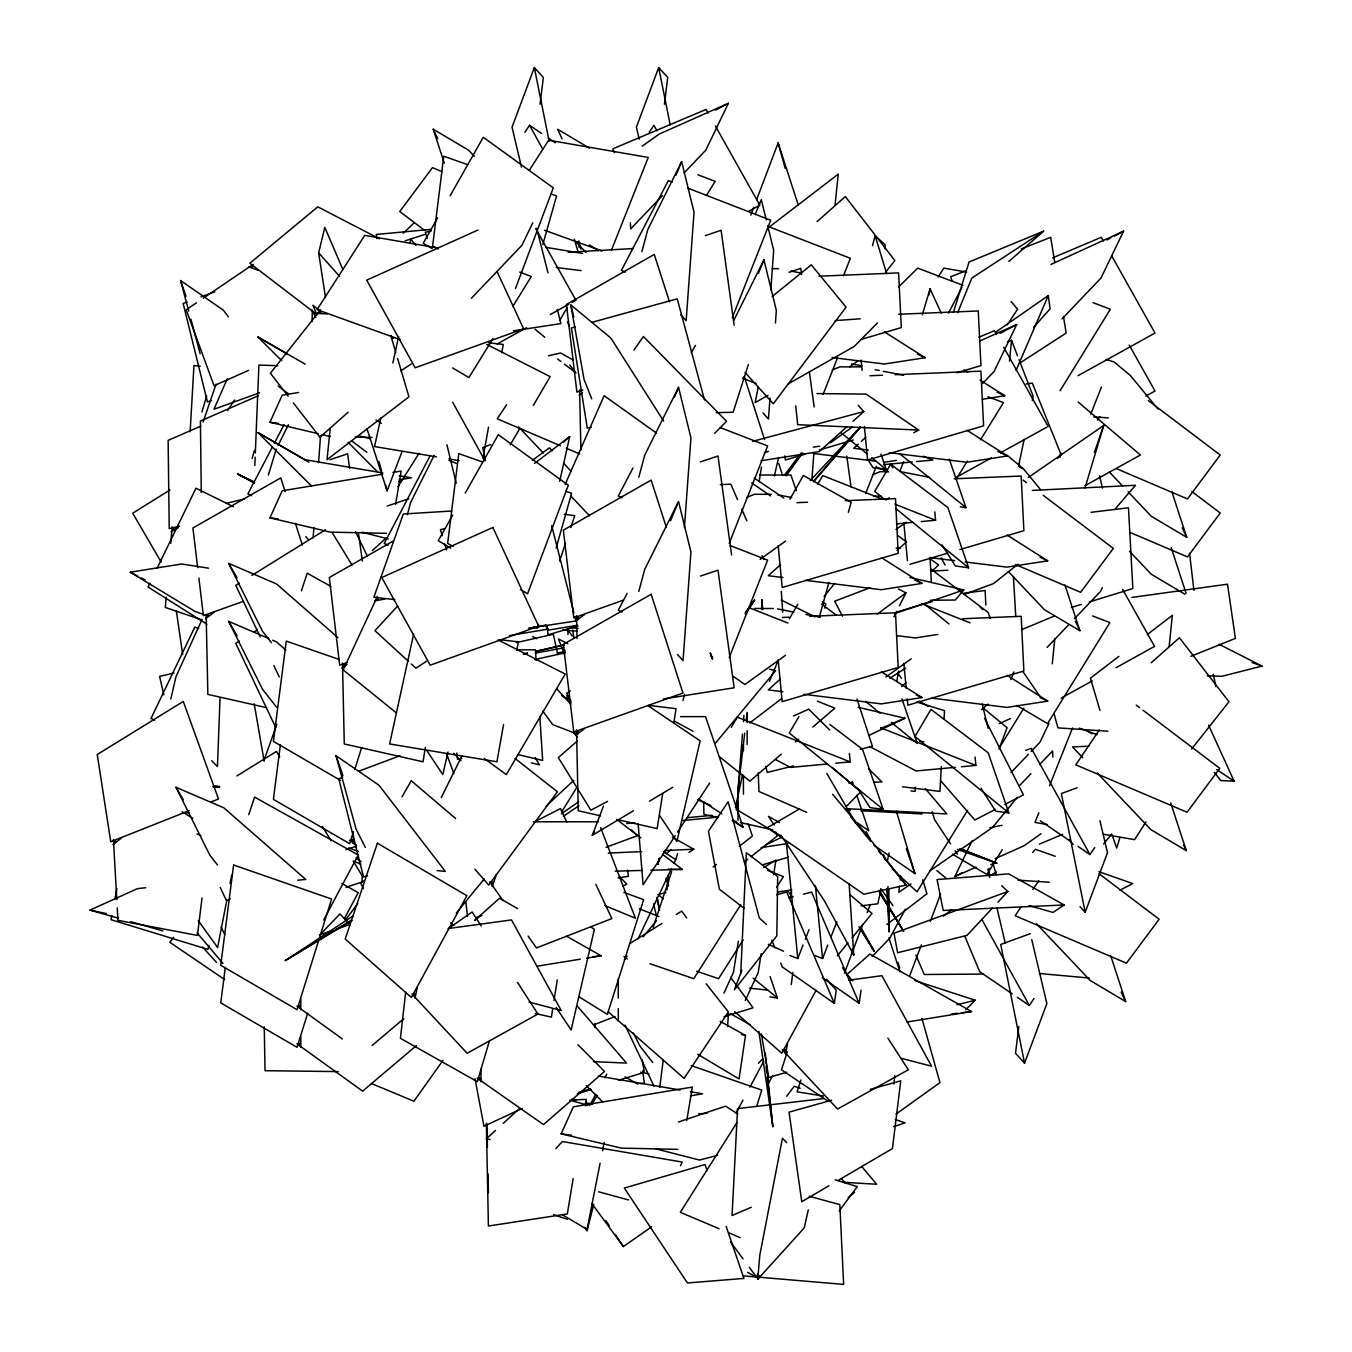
<?xml version="1.0" encoding="UTF-8"?>
<svg xmlns="http://www.w3.org/2000/svg" width="1352" height="1352" viewBox="0 0 1352 1352"><rect width="100%" height="100%" fill="white"/><g stroke="black" fill="none" stroke-linecap="round" stroke-linejoin="round"><path stroke-width="1.5" d="M300.837 1036.866L300.803 1047.31L299.569 1043.271M300.837 999.246L300.803 1009.691L299.569 1005.651M353.497 835.384L353.464 843.732L352.23 839.71M352.01 920.509L285.289 960.562L353.142 915.879M567.975 634.544L568.009 628.477M312.109 321.607L312.312 311.112M362.201 875.792L362.066 882.028L346.027 887.267M884.968 248.836L885.087 244.678L875.133 235.755L872.496 245.675M492.432 882.129L492.28 886.354L496.387 874.524M220.055 697.581L217.452 766.584L211.689 760.72M254.818 465.544L255.156 457.162M255.325 452.988L258.908 365.091L277.853 365.716M740.761 973.187L746.355 852.74L777.687 876.535L776.808 935.854L734.373 989.85L741.842 970.313M190.142 431.778L193.961 365.53L200.214 366.291M915.355 787.27L915.118 791.41L910.961 790.903M941.33 766.567L939.91 791.41L902.511 786.779M944.034 718.926L944.507 710.645L916.74 702.043M594.846 1027.588L595.117 1023.413M727.579 1026.405L728.441 1013.882M313.106 537.944L313.867 527.5M318.565 462.807L320.542 435.665M684.416 527.635L690.94 437.879L678.552 387.331L644.718 455.185L638.803 477.273M770.809 289.903L773.682 250.238L767.75 225.987M769.981 398.096L768.46 418.968L762.917 412.901M775.44 322.959L776.335 310.436L763.948 259.888L733.882 320.204M811.91 480.011L813.887 452.886M738.023 820.309L737.955 790.667L742.451 734.17M743.448 721.613L743.955 715.343M166.195 597.094L165.299 607.437L200.654 619.486M170.774 543.301L172.177 526.756M808.293 1209.854L804.237 1227.886L757.728 1279.313L759.807 1255.197L782.453 1138.232L786.695 1142.677M666.992 889.988L668.26 875.504M1009.454 361.153L1011.549 340.349L1007.629 341.853M1052.262 663.866L1054.813 638.719M330.192 428.753L327.015 459.68L408.946 396.829L397.623 358.567M835.063 205.048L838.24 174.138L768.02 227.998M1169.176 646.256L1172.353 615.329L1147.273 634.578M899.502 886.202L898.843 892.32L910.978 883.904M900.162 880.101L900.601 876.028M405.668 992.3L400.412 1038.336L477.307 1081.684L489.323 1041.26M744.749 733.223L737.955 790.667M746.203 720.92L747.149 712.724L747.149 722.678M893.841 1084L894.821 1075.685M410.079 243.174L410.569 239.017L415.909 245.405M202.006 897.998L197.443 935.415L117.962 920.34L117.252 907.902M540.056 104.273L543.369 77.453L534.344 67.6L512.036 127.172L521.483 167.141M664.407 104.273L667.719 77.453L658.694 67.6L636.386 127.172L639.226 139.171M1018.85 1026.489L1015.521 1053.309L1024.546 1063.162L1046.87 1003.59L1031.745 939.64M225.294 967.39L220.748 1002.897L297.034 1047.31L307.715 1013.104M280.371 745.02L273.408 799.336L349.695 843.732L353.464 831.666M659.742 1087.414L663.224 1060.255M791.275 984.526L792.863 972.46M780.763 963.114L782.25 966.933L834.387 1003.404L836.246 990.171L826.596 979.271M822.168 977.53L859.179 1003.404L861.038 990.171M720.143 1021.335L745.493 1035.412L739.054 1078.947L697.733 1054.29M425.339 747.318L423.058 761.784L344.27 743.955L342.495 663.004M552.698 1008.862L551.396 1017.126L535.206 1013.476M553.999 1000.581L557.261 979.913M662.7 793.455L657.157 828.607L616.698 819.464M673.769 723.151L676.051 708.668L648.909 705.406M759.182 481.515L761.463 467.048M738.361 941.229L733.443 972.494L723.945 993.061M761.176 953.735L758.235 972.494L745.273 1000.531M773.648 874.575L775.947 859.99L763.762 867.562M585.551 1105.649L586.21 1101.508M395.629 504.33L401.138 471.071L392.942 472.423M573.163 1178.505L567.333 1213.927L488.41 1226.044L486.365 1123.191M585.179 1105.598L586.21 1099.345L571.592 1100.072M686.816 1120.335L692.325 1087.076L573.366 1106.798L561.131 1133.855L621.464 1148.135L677.825 1149.352M929.044 295.006L930.075 288.787L941.245 313.123M482.968 458.21L488.511 427.181M501.778 352.737L503.248 344.456L488.731 342.783M503.552 724.571L496.911 761.784L389.613 743.955L413.695 633.868M516.819 650.126L518.306 641.845L499.632 639.682M896.748 681.492L898.641 671.116M111.81 915.558L111.033 919.698L207.921 949.391L208.969 945.369M114.92 898.962L116.88 888.585M226.866 899.976L217.604 947.549L198.288 920.594M230.077 883.431L231.699 875.15M600.102 1163.193L587.055 1229.39L562.618 1214.907M602.553 1150.772L604.175 1142.508M758.354 386.554L755.143 402.626L767.987 395.342M417.143 987.974L415.064 998.215L414.641 994.007M787.54 1043.744L785.478 1053.968L785.056 1049.777M1018.512 466.254L1024.123 439.501M1032.32 400.395L1033.181 396.271L1019.019 359.632M735.42 807.583L742.569 774.628M380.808 418.022L374.555 446.566L436.476 456.858M392.857 362.978L398.654 336.479M880.963 889.599L877.803 903.829L861.055 905.823M887.301 861.123L889.126 852.994M559.694 481.312L569.682 436.662L534.479 463.449M790.21 897.914L791.596 891.796M448.002 752.033L442.797 774.611L426.793 750.461M170.808 699.018L175.963 676.76L202.158 619.25M683.064 700.573L684.484 694.421M774.358 475.988L778.617 457.5M824.872 608.197L825.818 604.09L822.337 601.741M325.477 297.254L318.633 252.824L324.801 227.373L342.884 269.521M659.455 858.402L657.765 864.418L659.235 858.351M254.328 482.951L237.665 473.977L254.548 482.123M593.765 1204.294L587.055 1230.861L584.993 1227.278M747.656 1272.3L756.799 1277.488L757.762 1273.668M407.408 514.588L410.602 502.538L434.127 455.421M268.389 475.059L276.197 449.202M641.896 251.573L647.828 229.502L681.645 161.632L694.032 212.179L686.157 320.728L680.597 314.661M638.803 591.432L644.718 569.361L678.552 501.507L690.94 552.055L683.047 660.587L677.504 654.52M1060.019 457.263L1061.134 453.19L1057.771 458.48M657.748 864.435L659.404 858.452M819.413 616.749L828.877 582.594M848.346 512.273L851.135 502.234L803.358 475.482L789.94 499.175M252.165 458.396L254.413 450.402M542.811 244.56L556.568 195.922L550.636 193.826M556.145 548.033L571.609 493.294L565.677 491.215M922.317 314.847L930.075 288.787M201.887 412.022L206.687 396.018M1085.014 487.886L1103.705 425.457L1028.145 477.594M1119.76 838.105L1116.701 848.076L1111.885 834.319M953.397 312.43L969.029 262.018L1043.643 231.175L1008.795 261.494M354.714 769.677L361.643 747.538M756.731 1106.189L761.751 1090.101L691.193 1065.596M748.349 364.567L733.156 412.208L716.29 412.698M787.303 1051.805L781.439 1069.77L827.576 1100.9M301.395 590.79L307.242 573.197L330.885 586.396M248.734 814.715L254.582 797.105L358.246 855.005L323.618 920.053M538.552 624.37L537.251 628.325L533.229 627.074M559.61 561.131L565.525 543.335M570.781 527.533L574.735 515.67L564.257 514.284M653.168 927.235L671.657 871.584M675.611 859.652L677.589 853.687M800.976 1080.028L797.038 1091.841L823.638 1096.083M203.138 421.993L216.05 384.137M1094.41 452.312L1103.705 425.457M264.164 759.993L276.771 724.452M515.501 288.483L553.272 187.844L483.255 137.296L450.132 195.77M844.476 973.102L862.796 924.295M867.207 912.583L870.13 904.775M1080.011 906.634L1085.183 912.262L1107.491 852.689L1099.937 820.715M367.017 428.888L387.128 490.86L401.916 451.855M750.783 215.12L753.74 207.312M756.697 199.504L778.127 142.94L798.238 204.912M909.558 976.127L921.371 944.913M930.244 921.506L940.586 894.179M998.993 749.126L1007.122 727.68L983.022 707.806M633.412 810.777L592.311 835.316L603.465 806.062M789.923 955.509L797.781 958.534L803.037 945.048M805.285 939.268L809.037 929.635M814.698 955.509L822.557 958.534L827.813 945.048M830.821 937.342L836.82 921.929M732.294 317.703L770.708 220.258L688.033 188.198M729.201 543.403L767.615 445.957L720.362 427.638M843.445 275.859L850.374 258.316L767.683 226.257M823.064 394.514L837.665 357.486M729.201 657.579L767.615 560.117L730.215 545.616M865.635 493.548L876.383 466.254M611.51 250.019L648.233 157.44L548.642 140.219L529.325 170.284M899.824 471.273L903.643 461.64M1090.743 414.135L1101.457 387.027M1010.84 679.65L1013.899 671.927M1038.826 812.772L1035.007 822.422L1047.462 824.568M1049.541 785.782L1072.508 727.917M957.689 312.616L971.818 278.056L1043.643 231.175M676.034 175.135L681.645 161.632M674.547 396.964L678.552 387.331M755.7 213.194L761.294 199.69L766.263 219.92M758.354 273.374L763.948 259.888M670.541 520.773L677.741 503.434M769.423 681.29L778.448 659.979M1016.079 370.363L1048.29 295.581L996.052 331.916M227.204 378.83L214.005 409.25L259.584 392.756M565.153 484.388L604.107 395.697L656.447 433.079M318.21 433.688L269.944 422.263L282.179 395.207L298.589 392.486M386.638 533.33L330.277 532.13L269.944 517.85L282.179 490.793L382.684 474.13M377.377 596.486L343.222 669.916L396.373 712.893M680.462 1165.779L682.202 1162.061L562.331 1141.527L555.858 1148.642M638.076 938.795L671.251 869.049M673.938 863.387L675.73 859.618L663.376 851.608M532.773 222.793L521.923 245.304L471.358 298.302M642.217 146.185L659.134 134.118L728.39 103.276L705.812 150.156L684.129 172.87M980.149 340.822L1016.704 324.548L994.109 371.428L982.549 383.545M1050.927 264.434L1123.58 231.175L1100.984 278.056L1061.979 318.937M976.009 867.156L954.85 876.586L972.02 840.961M1102.353 587.613L1100.545 591.365L1074.536 618.625M1048.949 723.523L1039.925 742.265L1031.255 751.357M149.852 583.202L148.01 587.005L206.907 624.218M157.238 568.009L195.956 488.241L233.541 506.747M441.31 797.528L461.843 756.005M278.073 445.433L288.415 424.697M893.909 616.85L896.68 611.324M899.452 605.78L905.924 592.869L898.455 588.999M272.36 447.073L247.906 493.852L251.675 495.626M274.304 443.338L284.089 424.629M430.291 455.472L384.255 543.419L388.024 545.194M632.973 468.012L618.303 496.066L622.072 497.84M627.108 593.41L618.303 610.242L622.072 612.017M948.462 313.157L962.032 287.199M344.388 918.633L358.246 892.624L341.87 883.481M768.595 1083.222L772.55 1075.803M736.08 1113.085L742.992 1100.122M749.904 1087.16L763.745 1061.252M905.367 909.169L889.785 938.22L872.192 956.422M589.709 1105.429L595.793 1094.258M604.75 1077.814L606.761 1074.13M816.084 990.323L781.76 1053.242L734.508 1011.499M592.311 835.316L594.288 831.717M757.728 1279.313L759.756 1275.68M437.71 217.706L423.21 243.292L432.15 248.599M452.751 515.095L438.251 540.682L450.757 548.101M465.173 493.159L498.313 434.685L568.33 485.233L527.584 593.765L520.435 589.523M402.034 796.835L411.211 780.695L455.607 818.535M559.846 320.272L567.046 307.749M510.211 444.892L519.675 428.736M533.347 405.38L550.163 376.633L486.652 344.371M789.298 618.81L797.815 604.327M941.989 544.907L955.374 565.947L968.607 567.806L947.921 507.642L890.681 464.192L874.71 491.368L884.428 499.277M798.88 716.695L789.298 732.987L883.194 809.442L862.508 749.278L829.807 724.452M562.702 653.489L564.849 649.873M591.923 1104.364L597.28 1095.373M874.271 951.267L860.886 927.354M817.673 484.084L822.793 475.6L883.076 499.463M731.246 727.393L737.381 717.219L850.171 761.869L849.411 753.486M691.176 352.534L695.536 345.436M493.007 338.541L468.924 377.546L452.616 367.913M512.695 306.634L531.285 276.501L519.726 272.09M706.42 195.533L715.174 181.354L697.835 174.746M956.439 478.845L967.373 461.117M980.504 439.856L1003.471 402.626L988.058 396.744M1060.036 390.796L1110.347 309.253L1093.024 302.628M999.804 747.098L1023.87 708.11M1002.238 849.681L986.926 874.507L952.467 854.177M562.043 811.251L577.439 786.458M967.626 810.321L917.045 891.813L892.303 868.947M398.012 486.669L419.069 453.275M736.857 1122.667L680.326 1212.322L718.994 1228.681M740.727 904.758L693.779 978.679L649.923 963.739M743.161 939.961L718.554 978.679L696.635 971.209M776.69 887.149L783.399 876.586L767.716 870.418M938.136 276.957L943.814 268.118L966.646 272.056M1145.972 821.965L1134.615 839.643L1103.486 834.252M745.476 614.247L754.551 600.136L745.51 612.608M675.24 835.654L643.096 884.766L638.161 824.027M677.538 832.156L709.682 783.045M227.575 410.535L234.606 399.989M1007.189 324.919L1017.617 309.253L1011.11 301.513M115.478 841.214L113.112 844.713L121.241 838.155M506.611 404.806L497.181 418.782L560.488 445.754M1097.452 420.1L1099.801 416.602M1099.362 729.928L1075.803 764.843L1187.056 812.248L1219.774 768.342L1142.964 710.189M1021.064 907.006L1015.166 915.743L1126.436 963.148L1159.154 919.242L1099.041 873.73M1032.843 889.548L1038.742 880.828M524.83 132.259L529.578 125.314L541.544 133.442M649.18 132.259L653.929 125.314L656.954 130.806M1077.983 846.42L1089.949 854.548L1094.697 847.603M1017.346 997.32L1029.328 1005.449L1034.077 998.503M786.695 474.467L800.857 454.238M786.002 475.803L801.99 454.018M633.987 350.016L643.4 336.479L726.497 421.283L714.701 433.299M784.887 474.552L801.178 453.021M443 1060.34L413.898 1101.238L371.479 1083.527M745.07 613.318L754.551 600.119M208.14 615.211L205.656 618.625L214.005 612.371M578.538 617.425L576.053 620.838L584.402 614.585M578.538 731.601L576.053 735.015L584.402 728.762M344.388 664.93L341.988 668.192L347.008 664.44M839.119 1211.071L857.269 1186.65L835.113 1179.806M345.267 920.171L357.807 903.525M786.695 1096.252L794.215 1086.264L800.164 1088.225M173.664 937.308L169.811 942.293L224.685 979.592M887.926 886.591L889.193 931.798L888.856 888.501M320.576 309.709L270.417 373.27L288.196 396.22M885.847 271.938L894.855 260.53L845.304 196.581L817.098 221.576M1191.653 749.008L1228.968 701.739L1179.417 637.789L1151.211 662.784M1103.587 844.003L1111.513 834.201M824.095 596.469L834.691 583.354M456.266 913.107L484.253 878.884M837.327 955.83L847.991 942.8M851.997 937.916L871.989 913.462L849.783 894.551M1017.346 797.274L992.469 827.492L930.058 870.705M624.523 959.413L627.176 956.185M643.163 936.851L656.481 920.729M715.225 743.414L775.676 670.643L769.508 669.189M909.812 577.473L963.773 589.945L955.289 600.034L930.345 600.271M1032.624 852.487L1035.345 849.293L1055.219 856.289M1115.231 508.927L1135.427 485.3L1032.303 490.421M797.122 459.274L802.615 452.903M813.6 481.802L860.531 426.962L814.327 480.23M1033.519 327.454L1050.115 308.814L1048.29 295.581M173.986 528.75L171.146 531.877L178.329 527.601M397.674 606.017L374.91 630.64L408.321 661.246M810.237 480.602L860.447 426.86M992.368 908.138L967.001 935.364L897.643 952.737L893.993 933.269L1007.865 891.492L1001.714 885.729M997.996 902.088L1007.865 891.492M662.463 195.584L630.691 228.894L630.37 222.742M1047.09 647.388L1068.773 624.675M1011.026 772.55L1028.365 754.382M1019.34 785.799L1030.9 773.682M1039.57 764.59L1052.566 750.968L1052.887 757.12M319.545 935.195L339.943 913.969L350.134 924.498M877.363 322.993L854.21 346.467L788.165 383.9M846.048 806.688L860.616 791.951L832.105 767.311M758.421 1063.23L762.832 1058.819M965.767 1009.691L975.231 1000.243L914.729 980.555M898.573 287.046L917.721 268.118L962.996 285.34M403.234 233.271L413.813 223.114M546.107 806.147L573.84 780.324M932.508 570.544L938.626 564.933L930.075 558.782M495.542 1130.424L486.213 1138.959L490.117 1139.516M503.316 1123.326L518.847 1109.096M858.25 444.166L853.687 448.272L868.339 450.098M861.292 441.411L865.855 437.287M780.442 564.747L768.274 575.732L782.926 577.541M897.001 550.416L906.127 542.169M780.442 678.924L768.274 689.909L782.926 691.717M901.564 686.579L906.127 682.456M372.459 550.399L386.351 537.893M846.859 426.776L819.16 451.619L760.99 460.745M853.027 421.249L863.793 411.583L858.199 405.296M474.603 920.475L499.463 898.286L517.613 908.544M846.555 974.843L869.86 954.039L971.547 1011.549L907.226 1021.994M348.157 412.225L319.951 437.22L293.283 402.795M981.603 709.682L987.873 704.138M563.412 442.172L569.682 436.662M577.304 741.048L558.292 757.593L590.892 810.203L607.589 801.347M781.338 754.129L749.887 781.169L718.774 756.174M795.5 741.961L798.643 739.257M812.805 727.089L834.826 708.161L817.436 701.198M959.751 848.515L996.796 863.168L957.436 849.445M372.138 1045.485L403.792 1018.664M416.45 1045.552L362.64 1091.132L296.933 1043.795M848.177 1197.652L854.515 1192.295M772.212 296.46L811.301 264.84L846.065 307.157L773.31 403.758L745.087 372.51M943.426 916.217L951.605 909.71M1018.073 564.173L993.585 583.54L964.162 594.508M713.146 867.021L716.425 864.435M739.307 846.352L752.388 836.026L748.281 824.061M744.479 861.849L747.74 859.264M751.002 856.695L777.163 836.026L775.794 832.038M749.718 723.016L781.473 698.68M1118.848 656.379L1090.422 678.18L1099.97 710.392M886.811 924.565L926.931 893.79L922.757 879.696M579.146 395.156L582.492 392.655M475.296 919.783L478.642 917.281M877.347 614.011L905.924 592.869M532.418 460.272L549.47 447.799L552.326 450.909M849.647 366.865L858.114 360.781M830.314 442.848L852.318 427.046M760.128 559.356L785.512 541.121M895.97 529.494L906.11 522.21M785.512 655.298L744.901 684.484L732.818 676.034M885.813 677.082L911.197 658.846M666.215 853.551L671.285 849.901M895.97 1114.099L939.944 1082.631L921.946 1018.495M1041.04 833.677L1024.106 845.744L995.258 858.588M447.985 928.807L472.135 911.975L481.211 926.052M591.906 1203.618L623.34 1246.544L651.63 1226.822M561.384 813.752L578.724 801.736M196.479 302.78L186.17 309.777L214.055 385.709L248.498 370.414M203.358 298.133L253.196 264.35M563.463 816.185L579.011 805.707M689.013 852.402L693.779 849.225L672.299 837.175M1064.176 904.978L943.223 910.471L937.054 879.561L1008.677 873.865L1064.176 904.978L1053.056 912.414L1029.058 905.603M400.868 370.82L411.312 363.958M426.37 661.331L415.926 668.192L411.363 664.018M570.324 690.923L566.792 693.221L571.135 702.719M1020.135 362.894L1066.153 333.048L1063.466 316.402M885.847 500.054L889.379 497.773M364.161 880.625L360.612 882.907L363.401 888.585M889.869 678.197L905.705 668.142M629.829 943.544L662.007 923.416M676.304 914.476L681.678 911.113L686.681 917.907M170.031 489.965L132.699 513.185L161.125 561.993M239.355 583.168L235.772 585.382L260.226 636.876M251.911 575.377L325.477 529.747M239.355 641.135L235.772 643.366L275.622 727.275M253.72 632.229L257.303 629.998M236.938 775.93L276.416 751.442L279.695 756.799M285.34 960.545L350.878 920.442M649.484 801.178L672.721 787.32M828.979 1185.772L801.77 1201.742L789.044 1112.138L831.7 1100.173M838.037 1180.465L892.455 1148.524L900.753 1080.806L870.282 1089.34M799.522 808.918L767.311 827.711L863.81 894.23L906.161 885.104L864.688 832.308L832.612 794.334M393.297 541.02L329.347 577.524L339.673 665.184L347.616 662.345M398.772 481.549L402.44 479.504M497.164 343.966L526.486 327.725M550.298 314.526L568.634 304.369M572.302 302.341L575.952 300.313L535.662 228.505M748.839 211.25L759.841 205.166L715.394 125.989M1078.051 375.687L1155.014 333.048L1111.614 255.731M956.523 477.188L991.337 457.905M1000.497 452.819L1048.138 426.421L1003.708 347.261M1145.854 396.102L1155.014 391.032L1129.19 344.997M1085.031 485.655L1140.429 455.032L1078.203 402.068M1061.117 698.139L1092.281 680.884M1116.093 667.685L1154.574 646.374L1122.549 589.286M913.648 432.809L918.667 430.071L866.193 394.108L816.929 393.584M623.137 886.067L626.753 884.107L619.486 876.552M991.016 875.031L996.593 872.023M715.495 110.12L728.39 103.276M1106.984 239.963L1110.668 238.003M1114.369 236.059L1123.58 231.175M1000.108 333.336L1016.704 324.548M230.262 898.911L226.578 900.854L220.241 887.503M954.85 876.586L962.218 872.682M378.205 599.054L374.622 600.93L384.881 599.004M995.393 809.375L974.826 820.022L940.637 780.679M1004.756 804.524L1023.447 794.841L984.543 718.284M1119.845 890.241L1132.739 883.6L1098.956 871.702M534.243 822.016L560.455 808.597L566.657 821.864M868.913 735.437L904.927 718.233L858.182 707.333M765.469 845.034L782.504 836.888M522.261 1108.488L483.948 1126.233L475.042 1078.795M118.351 918.194L89.992 910.099L137.414 888.653L145.729 887.723M477.831 230.094L366.713 280.151L415.149 367.795L523.613 328.823L497.198 271.853M793.421 716.019L808.75 709.175L829.655 729.979M999.027 723.658L1010.569 718.52M258.3 395.764L200.4 421.047L201.279 492.5M200.941 426.049L168.138 440.363L169.22 528.632L179.461 526.165M751.306 1207.285L732.057 1215.516L737.567 1108.606L823.402 1098.618M880.743 728.491L904.927 718.233M1052.667 257.86L1101.288 237.31L1103.35 240.994M978.848 337.256L994.413 330.682L996.475 334.366M990.762 864.688L994.649 863.049M1039.384 844.138L1062.723 834.285M1021.453 629.762L1054.425 616.005M832.207 369.924L839.93 366.831L860.869 366.916M746.794 497.367L754.517 494.274L771.265 494.342M872.479 474.805L880.186 471.713L888.568 471.747M1190.909 656.295L1235.407 638.381L1227.498 584.199L1132.046 597.398M189.111 810.676L110.746 841.772L97.243 754.534L183.264 701.451L218.5 799.015L210.659 802.125M966.41 270.569L950.743 276.754L951.977 280.726M1021.301 248.92L1050.69 237.31L1054.729 262.288M593.494 1024.934L615.042 1016.552M870.232 587.664L834.708 601.201L842.465 616.174M342.681 777.231L338.727 778.718L363.519 876.992L367.507 875.792M358.5 771.299L400.023 755.734M187.117 302.037L183.145 303.507L207.447 401.899L211.453 400.716M200.975 296.916L214.833 291.795M606.051 847.248L637.468 835.722L631.316 829.976M490.624 444.605L482.732 447.495L485.199 459.764M1077.138 787.793L1061.354 793.556L1085.183 912.262M1030.325 933.657L1000.733 944.457L1024.546 1063.162M582.83 390.018L576.882 392.131L566.437 304.487L654.25 254.43L669.51 301.817M243.073 601.437L203.375 615.616L198.896 578.048M764.404 452.819L768.375 451.399M623.407 600.119L573.772 617.83L563.345 530.187L651.157 480.112L666.418 527.517M475.955 917.687L481.903 915.558M1025.729 750.326L1031.322 748.366L1089.949 854.548M758.878 1031.373L772.803 1126.639L765.317 1053.073M320.559 934.604L332.474 930.497M336.445 929.128L350.337 924.346M894.652 613.673L963.773 589.945M705.474 235.569L721.106 230.296L734.136 325.224M789.027 272.31L800.756 268.355L801.601 274.557M330.023 459.714L347.599 453.782L349.593 468.231M387.196 506.037L408.794 498.77M700.42 461.911L717.996 455.996L731.601 555.047M700.42 576.087L717.996 570.172L734.153 687.796L663.443 698.95M678.383 1122.042L725.534 1106.189L737.769 1113.963M346.027 849.647L356.049 846.369M893.604 1126.622L905.181 1122.836L895.261 1119.574M405.178 240.808L424.95 234.42M577.253 1093.852L591.145 1089.509M1071.342 607.454L1081.262 604.412M1089.205 601.978L1132.858 588.559L1128.464 507.777L1091.064 512.307M723.962 1016.67L753.081 1007.798L730.536 977.259M578.436 1092.467L590.418 1088.816M618.371 1080.282L644.329 1072.356L642.251 1059.917M861.292 339.386L901.294 327.59L898.607 272.901L819.075 276.197M956.946 372.73L980.944 365.648L978.256 310.96L898.742 314.255M805.285 454.137L785.275 460.018L784.87 455.827M819.278 449.996L853.281 439.992M578.031 625.976L548.033 634.832L547.239 626.432M909.862 564.308L947.87 553.12M959.869 549.571L1023.87 530.711L1021.183 476.022L954.225 478.794M896.258 612.135L932.272 601.522M762.427 864.824L788.419 857.168M786.779 1072.271L768.798 1077.493L761.362 1033.993M564.291 644.836L535.696 651.41L564.291 645.073M575.462 326.88L571.389 327.995L587.258 428.094L591.331 427.266M591.753 322.384L677.234 298.826L704.493 399.972M752.692 441.343L863.793 411.583M717.591 1155.318L699.491 1160.067L655.416 1148.761M657.917 894.618L665.995 892.506M320.982 312.363L316.892 313.41L327.319 313.901M776.606 894.686L786.779 892.067L834.387 1003.404M789.179 897.846L793.252 896.798M803.426 894.162L811.572 892.067L859.179 1003.404M1219.115 644.296L1262.007 666.08L1222.09 676.253L1207.319 675.865M793.489 765.908L767.192 772.465L765.857 766.347M860.278 749.245L872.412 746.22L856.965 698.967M431.474 230.77L425.39 232.29L427.215 238.341M444.487 528.649L440.431 529.663L442.256 535.73M563.683 647.861L535.324 653.151M557.21 653.219L565.305 651.225M956.979 1004.739L975.231 1000.243M226.071 503.383L244.526 498.939M173.952 673.009L159.604 676.423L163.829 694.793M516.227 642.656L553.289 634.24L557.818 654.689M548.388 355.762L560.641 353.007L573.366 360.122M534.851 659.556L565.474 652.695M989.833 827.779L1001.984 825.312M529.663 628.257L545.904 625.165M399.212 479.825L411.397 477.814L399.144 475.718M509.552 635.558L548.067 629.119M577.169 625.3L548.388 630.1L545.346 624.573M690.399 1095.847L702.584 1093.819L690.331 1091.723M536.828 966.241L580.397 959.159M586.616 958.162L601.15 955.796L566.64 936.277M206.839 615.667L195.094 611.476L130.231 572.2L181.624 563.987L208.512 568.178M813.329 447.157L819.565 446.177M617.999 877.955L628.393 876.316L627.548 870.13M461.657 758.641L457.534 759.283L456.841 752.996M884.512 331.916L925.123 357.722L884.394 364.009L832.072 357.536M982.38 399.246L1004.773 395.764L980.048 380.064M884.394 462.266L896.613 460.373M966.815 430.156L1007.426 455.962L966.714 462.266L889.261 452.683M1007.088 535.037L1047.699 560.843L1006.986 567.13L965.125 561.959M881.403 557.599L922.013 583.405L881.301 589.709L805.944 580.38M937.764 634.477L915.372 637.941L896.545 635.609M881.403 671.775L922.013 697.581L881.301 703.885L803.865 694.303M1007.088 675.307L1047.699 701.113L1006.986 707.417L931.629 698.105M777.569 892.083L791.816 889.886M513.422 330.834L560.894 323.584L557.294 309.388M528.463 628.224L575.952 620.974L574.921 616.918M761.142 847.603L787.895 843.513M1026.134 383.968L1032.303 383.106L1060.982 454.373M449.084 928.418L511.512 919.935L561.164 1010.468L529.088 1002.102M848.633 980.217L881.927 975.688L931.562 1066.221L901.497 1058.379M964.297 593.055L985.084 590.537L985.878 605.037M593.089 956.76L601.15 955.796M951.402 1013.966L957.436 1013.239M961.475 1012.766L971.547 1011.549M640.155 1083.662L644.329 1083.222L642.656 1070.801M626.601 823.571L634.933 822.777M687.069 817.74L712.082 815.324M682.659 820.563L718.098 817.132M297.575 880.22L305.755 879.442L223.824 807.82L175.997 787.303L209.83 855.157L217.503 864.976M430.933 229.367L376.279 234.454L376.836 238.577M883.498 464.649L912.33 461.978M916.453 461.59L932.914 460.069L923.196 456.215M896.461 523.883L912.921 522.345M921.168 521.585L935.567 520.25L934.823 511.867M827.508 763.965L790.464 767.412L775.558 759.587M835.756 763.204L850.171 761.869M955.256 767.328L916.132 770.944L869.589 746.507M961.424 766.753L975.84 765.418L975.096 757.035M835.164 320.627L860.193 318.802M451.602 511.022L403.302 513.997L373.879 597.212L394.818 599.612M698.697 1113.778L707.096 1113.287M568.161 252.266L633.057 248.565M931.004 571.085L947.837 570.24M720.312 484.624L730.807 484.151L737.55 499.598M1088.918 746.186L1072.542 746.929L1082.698 757.644M608.265 853.095L641.642 851.591M664.576 850.543L693.779 849.225M869.995 375.738L882.552 375.214M895.108 374.69L980.91 371.141L983.597 425.846L867.595 460.018L864.367 426.488M797.139 502.674L807.617 502.234M845.287 500.679L895.497 498.601L898.184 553.289L782.183 587.478L778.16 545.549M896.089 548.219L900.28 548.05M782.504 617.442L788.774 617.188M809.696 616.326L895.497 612.777L898.184 667.465L782.183 701.654L778.16 659.725M962.59 618.743L1021.183 616.309L1023.87 670.998L907.868 705.186L907.26 698.899M848.836 782.926L852.977 782.808M873.662 782.216L881.943 781.98L868.491 768.595M615.126 871.144L642.453 870.434M650.853 870.232L682.371 869.421L662.446 854.261M983.056 974.082L924.227 974.488L915.896 955.137M759.723 475.025L790.954 475.025L796.328 490.827M516.701 649.822L535.443 649.822L536.119 660.266M680.563 716.644L705.558 716.644L743.127 827.272L732.48 820.495M533.296 821.779L598.395 821.796M772.279 268.642L778.549 268.676M754.517 608.451L773.361 608.518M338.237 1071.595L265.026 1070.699L264.265 1026.743M668.175 869.184L682.371 869.421M355.322 437.085L372.037 437.44M213.177 786.256L217.368 786.408M213.362 786.256L219.649 786.509M1208.587 725.111L1234.089 781.152L1220.738 780.56L1214.333 772.364M918.667 430.071L797.714 424.68L795.686 405.887M593.41 1061.624L626.534 1063.094L576.966 1005.668M845.794 808.631L946.806 813.921L925.326 788.655M846.267 809.949L850.476 810.169M860.987 810.727L922.013 813.921M252.79 267.003L248.565 266.767L258.367 270.383M873.122 495.914L881.47 496.387M919.664 741.437L923.838 741.657M843.53 1182.307L876.637 1184.251L861.731 1166.506M1093.734 416.906L1108.285 417.886M562.652 630.083L577.22 631.046M1107.846 731.195L1057.957 727.883L1054.002 713.67M1018.124 880.169L1049.304 882.231M213.278 786.965L219.565 787.439M184.886 812.569L189.077 812.924M743.228 1275.866L843.648 1284.4L839.829 1204.649L809.29 1196.266M1039.57 973.524L1089.205 978.02M437.152 870.603L445.349 871.432L378.949 785.208L336.056 755.751L355.998 828.894L365.344 847.45M749.515 988.16L767.835 990.137M813.228 453.461L876.028 461.218M931.629 557.818L954.647 560.658M569.733 627.48L578.098 628.511M556.297 267.51L581.09 270.603M269.944 422.263L278.275 423.328M269.944 517.85L278.275 518.914M561.131 1133.855L571.541 1135.19M880.946 454.052L886.287 469.567L873.054 467.707L867.477 458.936M960.275 506.831L965.953 507.625L949.273 459.105M1008.879 812.975L914.983 736.536L930.953 709.361L988.194 752.81L1008.879 812.975L995.63 811.115L981.129 788.317M883.194 809.442L869.961 807.583L857.692 788.284M769.863 996.897L777.434 997.962L770.082 976.6M545.718 247.315L582.56 253.449M448.847 458.92L459.173 460.626M382.802 472.947L305.163 459.731L257.945 432.606L311.382 485.841M598.395 1076.091L680.107 1089.999M571.896 1099.091L575.986 1099.784M437.389 247.923L364.753 235.366L317.061 309.642L400.327 339.707M851.473 363.992L861.849 365.8M585.517 1102.793L591.551 1103.908M790.785 271.042L800.976 273.036M875.133 369.688L879.222 370.482M883.295 371.276L903.677 375.248M901.142 471.797L929.686 477.357M777.501 494.764L791.765 497.536M777.501 608.924L793.81 612.101M806.029 614.484L820.309 617.273M640.713 1072.204L648.926 1073.877M89.992 910.099L106.318 913.58M266.53 707.654L207.853 694.387L206.163 615.515M718.098 817.521L703.936 814.31L703.665 801.854M732.26 820.715L736.299 821.627M740.355 822.557L772.719 829.858M600.508 815.814L578.25 810.777L576.527 729.827M741.403 1034.483L745.493 1035.412M322.232 434.634L330.277 436.544M518.12 754.619L542.676 760.449L539.82 716.628M531.37 762.883L539.363 764.809L535.206 757.559M360.224 436.138L370.245 438.707M362.235 532.249L388.261 538.924M598.683 1191.822L628.511 1199.934M569.682 1100.156L587.951 1105.243M130.502 921.658L162.899 930.92M1106.24 359.497L1114.166 362.015L1130.289 375.4L1158.005 409.065M553.526 1214.603L567.333 1219.267M339.2 659.472L286.269 641.101L273.408 741.352L340.603 780.476M198.761 628.528L194.773 627.142L150.985 718.537L154.821 720.16M467.488 164.589L443.743 156.224L432.623 246.047L438.116 248.988M482.546 461.962L458.784 453.613L447.664 543.419L453.157 546.377M348.596 847.941L358.449 851.456M1252.104 662.531L1262.007 666.08M544.552 230.246L602.046 250.999M876.485 467.268L888.382 471.561M1079.217 728.137L1097.063 734.592M623.914 892.404L643.637 899.638L607.369 1014.389L578.825 996.694M1092.568 615.954L1109.908 622.562L1047.546 723.607L1016.721 705.423M577.794 734.237L552.731 724.655L542.828 711.084M672.282 182.097L668.344 180.56L621.396 270.383L625.182 272.141M448.965 460.474L456.841 463.533M962.1 849.529L996.796 863.168M742.434 378.121L756.038 383.512M894.737 504.076L935.567 520.25M921.405 603.567L970.009 622.816M749.042 607.673L787.946 623.069M880.558 727.697L975.84 765.418M639.395 908.814L658.846 916.521M1019.509 467.184L1023.396 468.772L1040.567 489.61M604.733 905.57L635.389 918.194L600.66 827.694M360.883 864.182L353.193 861.004L361.846 875.285M728.66 1232.771L740.254 1237.671M442.053 171.704L432.471 167.614L399.753 211.52L424.798 230.482M1116.532 468.688L1187.495 498.939L1220.214 455.032L1148.406 400.665M1129.951 532.384L1187.495 556.906L1220.214 513L1191.839 491.503M1015.403 564.511L1080.62 592.311L1113.338 548.405L1043.203 495.305M566.235 448.205L579.67 453.934M271.448 642.69L262.491 631.232L228.657 563.378L276.484 583.912L337.932 637.62M276.569 707.214L262.491 689.199L228.657 621.345L268.828 638.583M272.648 640.24L276.484 641.879L285.931 650.143M197.037 833.947L200.856 835.587M806.738 812.349L758.945 791.461L758.252 772.752M697.564 799.691L710.898 805.572M768.308 944.288L783.552 951.2M917.501 354.123L925.123 357.722M997.151 392.181L1004.773 395.764M997.911 451.467L1007.426 455.962M1040.077 557.244L1047.699 560.843M914.408 579.822L922.013 583.405M1040.077 697.531L1047.699 701.113M916.301 694.894L922.013 697.581M781.169 599.984L815.087 616.884M567.739 643.687L558.528 639.006L564.511 654.655M497.975 639.868L565.204 674.023L506.324 774.611L484.438 758.59M130.231 572.2L137.667 576.02M141.369 577.929L145.086 579.856M379.473 238.814L317.771 206.839L249.866 263.217L316.807 314.492M237.648 474.045L254.176 482.681M772.803 1126.639L767.243 1076.936M674.496 721.14L693.018 731.263M730.198 1013.561L750.191 1024.732M561.688 695.672L570.814 700.792M779.479 822.574L768.494 816.371L774.206 825.007M625.08 1076.885L637.806 1084.084M919.123 701.13L928.165 706.302M281.689 360.68L257.945 337.02L305.163 364.144M257.945 337.02L287.046 353.937M257.945 432.606L308.864 462.215M589.337 244.965L598.412 250.306M881.267 468.367L886.709 471.578M1086.653 730.621L1092.095 733.832M735.961 809.206L780.611 835.654M589.472 148.145L557.582 129.217L562.077 138.732M1171.812 491.587L1186.735 537.335L1151.296 516.295L1128.092 491.79M444.267 163.017L433.232 129.217L468.671 150.258L474.467 156.376M1184.96 594.255L1151.296 574.262L1129.545 551.295M1064.937 584.96L1079.859 630.708L1044.42 609.668L1008.169 571.389M1170.714 802.919L1186.295 850.645L1150.856 829.604L1097.199 772.955M1110.736 955.813L1125.658 1001.545L1090.236 980.504L1036.578 923.855M376.008 420.066L381.399 423.277M532.722 636.538L536.305 638.769M182.114 811.69L192.812 818.366M964.162 369.975L967.694 372.206M698.815 799.015L721.85 813.718M1216.716 769.575L1234.089 781.152M754.213 478.067L783.805 498.043M647.912 705.592L700.133 740.845L676.896 841.434L659.675 815.56M590.892 927.016L594.373 929.365L571.135 1029.954L556.213 1007.527M548.388 138.09L555.233 142.754M1040.364 820.833L1071.139 841.772M1012.226 993.838L979.727 971.75L965.058 936.851M751.627 482.85L770.505 495.88M188.739 311.045L180.576 280.523L223.334 310.2L228.404 316.841M873.798 845.118L914.932 873.662L896.393 811.2M857.151 822.675L868.795 830.821L856.729 795.263M733.139 820.309L743.127 827.272M477.172 1078.169L543.521 1124.594L604.513 1071.443L577.946 1044.724M897.61 535.409L906.144 541.56M349.593 840.234L356.337 845.085M296.933 1006.175L342.411 1038.961M278.089 386.03L288.128 393.533M351.774 441.005L366.848 452.261M1023.16 480.129L1026.506 482.664M1136.288 705.119L1139.618 707.654M557.666 359.057L560.995 361.592M564.342 364.127L576.037 372.966M356.117 857.928L361.102 861.714M930.953 569.074L988.194 612.524L990.188 618.354M821.627 604.057L836.347 615.228M617.611 820.174L640.848 837.851M623.948 956.456L627.26 959.007M743.955 908.189L719.382 889.227L708.431 831.243L728.153 801.702L759.334 918.025L766.5 924.481M515.011 758.438L557.43 791.765L488.714 885.121L474.974 869.218M899.57 453.596L965.953 507.625M840.961 432.674L866.869 453.748M871.719 457.703L886.287 469.567M895.751 508.504L968.607 567.806M924.683 604.158L948.969 623.931M865.466 701.316L880.034 713.18M891.374 722.407L917.264 743.499L901.919 698.866M319.325 310.436L312.92 305.214L316.841 314.813M753.148 978.189L777.434 997.962M936.851 870.62L946.501 878.58M591.72 398.84L584.081 379.523L570.781 304.876L610.867 338.068L663.629 421.08M1007.291 455.387L1023.396 468.772M535.105 329.263L544.772 337.29M658.424 894.771L663.257 898.86M450.74 922.858L453.917 925.579M608.332 1011.921L684.095 1078.372L728.356 1011.938L706.133 983.749M586.244 1085.588L602.569 1101.846M348.089 442.256L377.63 471.983M453.731 753.233L461.015 760.77M841.417 1178.758L845.777 1183.27M575.834 241.755L585.991 252.401M390.491 335.38L393.398 338.423M1109.248 471.899L1122.295 485.672M518.577 426.894L543.234 452.92M570.679 495.88L589.455 515.737M979.896 606.676L982.718 609.684M782.369 1049.777L837.564 1109.029L908.307 1069.787L887.892 1038.116M411.971 994.024L467.15 1053.276L537.91 1014.034L517.495 982.363M563.75 463.33L570.882 471.104M305.721 536.609L308.493 539.651M202.496 947.042L216.573 962.438M556.669 688.692L570.713 704.189M573.332 732.412L577.507 737.06M318.633 252.824L339.436 276.163M844.493 971.496L852.757 980.825M197.105 932.88L222.962 963.418M1069.212 839.609L1073.167 844.425M569.699 365.091L574.989 371.513M850.966 817.098L870.688 841.383M878.563 851.101L881.2 854.346M883.819 857.574L906.161 885.104M652.762 1062.587L639.986 1046.211L633.395 1033.013M787.658 890.714L791.478 895.683M889.227 931.765L886.76 888.805M730.519 1241.913L743.042 1258.847M749.295 1267.314L756.799 1277.488M567.282 629.153L572.268 635.964M880.743 888.636L892.962 905.587M897.796 673.11L901.463 678.265M489.762 881.774L502.944 900.432M528.091 936.057L536.474 947.938L611.865 918.583L595.911 884.445M1023.058 671.826L1039.553 695.857M605.747 1220.467L609.262 1225.689M615.126 1234.376L623.34 1246.544M781.05 835.35L824.483 900.922L853.771 955.036L849.124 883.498M950.557 843.902L934.688 819.819L932.136 811.775M955.087 850.78L957.351 854.227M842.533 967.728L850.476 980.048M890.681 464.192L892.912 467.707M879.459 892.506L903.609 931.376M858.926 926.644L874.22 951.284L860.244 928.418M880.574 893.909L903.626 931.342L879.375 890.326M332.355 532.891L352.044 565.035M322.368 826.478L331.122 840.775M228.657 563.378L237.107 577.777M228.657 621.345L237.107 635.744M175.997 787.303L183.399 799.894M826.816 773.428L855.799 823.199M866.057 831.598L870.063 838.663M708.161 113.112L706.099 109.427L612.743 148.872L614.535 152.624M941.06 557.717L945.099 565.035M981.822 919.411L1029.328 1005.449M529.578 125.314L542.71 149.109M452.7 402.305L485.047 460.88M312.092 309.946L315.776 317.5M355.61 531.775L367.372 556.331M625.03 1025.154L654.013 1086.197M273.814 665.488L279.256 676.929M221.153 927.016L224.77 934.654M1182.239 527.821L1186.735 537.335M1183.591 844.932L1186.295 850.645M1075.364 621.193L1079.859 630.708M1121.163 992.03L1125.658 1001.545M433.232 129.217L437.727 138.732M567.401 321.996L569.074 325.697M712.115 658.492L710.29 653.134L712.757 658.576M741.775 509.248L746.828 520.841M762.004 555.587L763.694 559.458M1011.549 340.349L1017.515 355.779M771.857 940.13L774.831 947.786M446.599 753.926L453.849 773.597M336.056 755.751L342.901 775.457M906.364 848.718L914.932 873.662M883.566 854.481L885.543 860.227M710.307 653.151L712.335 659.066M707.062 1170.545L705.017 1164.545L624.32 1188.053L687.424 1282.98L743.921 1278.417L726.176 1226.467M180.576 280.523L185.984 296.325M852.03 781.422L853.365 785.377M1171.17 547.577L1186.076 593.308M888.906 937.849L899.942 971.834M665.961 878.208L668.53 886.152M778.735 463.466L782.554 475.329M744.192 376.363L764.556 439.552M479.808 1077.612L481.092 1081.617L480.957 1069.094M285.204 491.722L280.76 477.898L192.93 527.973L197.662 567.62M295.378 523.325L302.375 545.042M875.133 235.755L886.692 273.695M444.69 543.808L446.515 549.875M574.346 239.253L577.912 251.337M391.066 336.411L395.832 352.534M667.398 878.192L668.513 882.163M992.807 862.542L996.204 874.727M778.127 142.94L785.208 168.341M898.049 962.421L899.672 968.286M378.966 461.539L381.686 471.324M385.489 484.996L387.128 490.86M667.449 877.651L668.564 881.69M578.808 241.045L581.005 249.055M190.919 319.173L200.18 353.768M536.659 228.268L547.999 272.884M551.7 525.658L573.873 612.862M570.781 304.876L573.823 317.027M579.011 245.489L578.031 241.433L579.315 247.585M446.92 444.791L456.215 483.205M982.245 704.088L988.092 728.322M653.557 903.863L656.447 916.014M987.856 869.235L989.782 877.448M997.032 908.223L1005.246 943.104M1099.615 475.853L1102.455 488.14M852.402 948.952L853.771 955.036M566.877 695.604L567.789 699.694M1213.217 674.31L1215.904 686.63M658.694 67.6L670.203 124.908M534.344 67.6L549.132 141.284M656.869 897.458L658.88 907.614M657.241 898.032L659.658 910.352M572.589 630.083L574.093 638.296M254.193 703.733L264.147 761.21M176.385 611.121L182.672 654.537M846.791 456.131L851.05 487.075M809.358 371.885L814.174 406.969M358.652 534.26L362.336 561.097M465.781 901.733L467.522 916.352M1189.557 553.289L1193.934 590.418M766.077 1066.559L766.787 1072.778M815.408 885.695L822.557 958.534M786.34 841.975L797.781 958.534M903.829 522.971L907.462 560.708M903.829 663.257L906.246 688.422M861.106 360.004L862.12 370.482M762.106 609.296L761.801 599.849L762.731 609.363M737.415 800.925L738.31 811.318M781.304 591.399L782.673 612.202M1013.408 576.543L1015.774 616.596M761.818 599.865L762.393 609.82M113.416 839.491L116.796 899.604M930.091 557.345L931.342 582.594M989.072 868.457L989.36 874.778M486.872 1124.036L487.396 1146.918M488.004 1173.942L488.41 1192.65M579.619 389.951L580.904 450.148M576.527 615.65L577.017 638.482M618.253 979.152L618.27 998.114M618.287 1008.643L618.303 1021.284M747.149 730.638L747.149 744.58M743.431 744.631L743.431 750.799M743.431 775.473L743.431 794.199M233.609 865.027L220.748 965.277L297.034 1009.691L331.612 899.029L233.609 865.027M377.394 843.209L345.216 939.032L411.363 997.472L466.879 895.7L377.394 843.209M651.157 594.288L563.345 644.346L573.772 732.007L682.963 693.035L651.157 594.288M492.872 527.466L381.771 577.524L430.206 665.184L538.671 626.213L492.872 527.466M527.483 653.185L523.376 654.064L527.466 653.236"/></g></svg>
